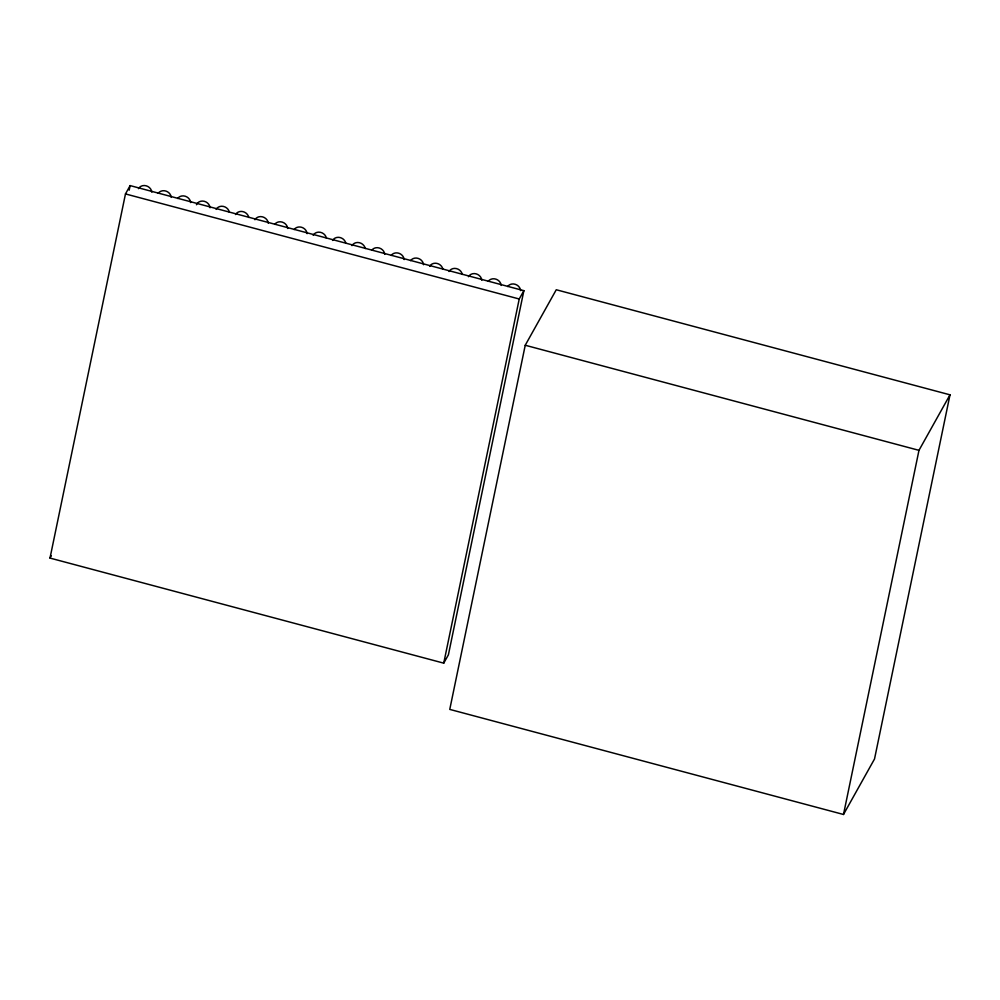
<?xml version="1.0" encoding="UTF-8"?>
<svg xmlns="http://www.w3.org/2000/svg" width="1000" height="1000" viewBox="0 0 1000 1000"><rect width="100%" height="100%" fill="white"/><g stroke="black" fill="none" stroke-linecap="round" stroke-linejoin="round"><path stroke-width="1.5" d="M50 558.075L125.475 193.925L130.137 185.6L523.875 290.675L448.4 654.825L443.738 663.15L50 558.075L51.325 555.688M129.188 190.175L130.137 185.6M443.738 663.15L519.225 299L523.875 290.675M525.237 345.25L449.762 709.4L843.5 814.475L874.525 758.975L950 394.825L556.263 289.75L525.237 345.25L918.975 450.337L950 394.825M843.5 814.475L918.975 450.337M125.475 193.925L519.225 299M313.188 235.275A7.225 6.488 29.2 0 1 320.475 232.325A7.225 6.488 29.2 0 1 326.425 238.175M332.6 240.45A7.225 6.488 29.2 0 1 339.888 237.5A7.225 6.488 29.2 0 1 345.838 243.35M352.013 245.625A7.225 6.488 29.2 0 1 359.3 242.675A7.225 6.488 29.2 0 1 365.25 248.538M371.763 250.275A7.225 6.488 29.2 0 1 379.387 248.038A7.225 6.488 29.2 0 1 384.75 254.363M391.175 255.45A7.225 6.488 29.2 0 1 398.8 253.225A7.225 6.488 29.2 0 1 404.162 259.55M410.588 260.637A7.225 6.488 29.2 0 1 418.212 258.4A7.225 6.488 29.2 0 1 423.575 264.725M429.65 266.35A7.225 6.488 29.2 0 1 436.938 263.4A7.225 6.488 29.2 0 1 442.887 269.25M449.062 271.525A7.225 6.488 29.2 0 1 456.35 268.575A7.225 6.488 29.2 0 1 462.287 274.438M468.475 276.712A7.225 6.488 29.2 0 1 476.1 273.837A7.225 6.488 29.2 0 1 481.8 280.262M138.5 188.65A7.225 6.488 29.2 0 1 146.125 185.787A7.225 6.488 29.2 0 1 151.825 192.213M158.25 193.3A7.225 6.488 29.2 0 1 165.875 191.062A7.225 6.488 29.2 0 1 171.238 197.387M177.662 198.475A7.225 6.488 29.2 0 1 185.287 196.238A7.225 6.488 29.2 0 1 190.65 202.575M196.45 204.75A7.225 6.488 29.2 0 1 204.025 201.238A7.225 6.488 29.2 0 1 210.062 207.75M216.137 209.375A7.225 6.488 29.2 0 1 223.425 206.425A7.225 6.488 29.2 0 1 229.375 212.275M235.55 214.55A7.225 6.488 29.2 0 1 242.838 211.6A7.225 6.488 29.2 0 1 248.787 217.45M254.963 219.725A7.225 6.488 29.2 0 1 262.587 216.863A7.225 6.488 29.2 0 1 268.288 223.287M274.713 224.375A7.225 6.488 29.2 0 1 282.337 222.138A7.225 6.488 29.2 0 1 287.7 228.463M294.125 229.55A7.225 6.488 29.2 0 1 301.75 227.325A7.225 6.488 29.2 0 1 307.113 233.65M488.225 281.35A7.225 6.488 29.2 0 1 495.85 279.125A7.225 6.488 29.2 0 1 501.213 285.45M507.638 286.525A7.225 6.488 29.2 0 1 515.262 284.3A7.225 6.488 29.2 0 1 520.625 290.625"/></g></svg>
